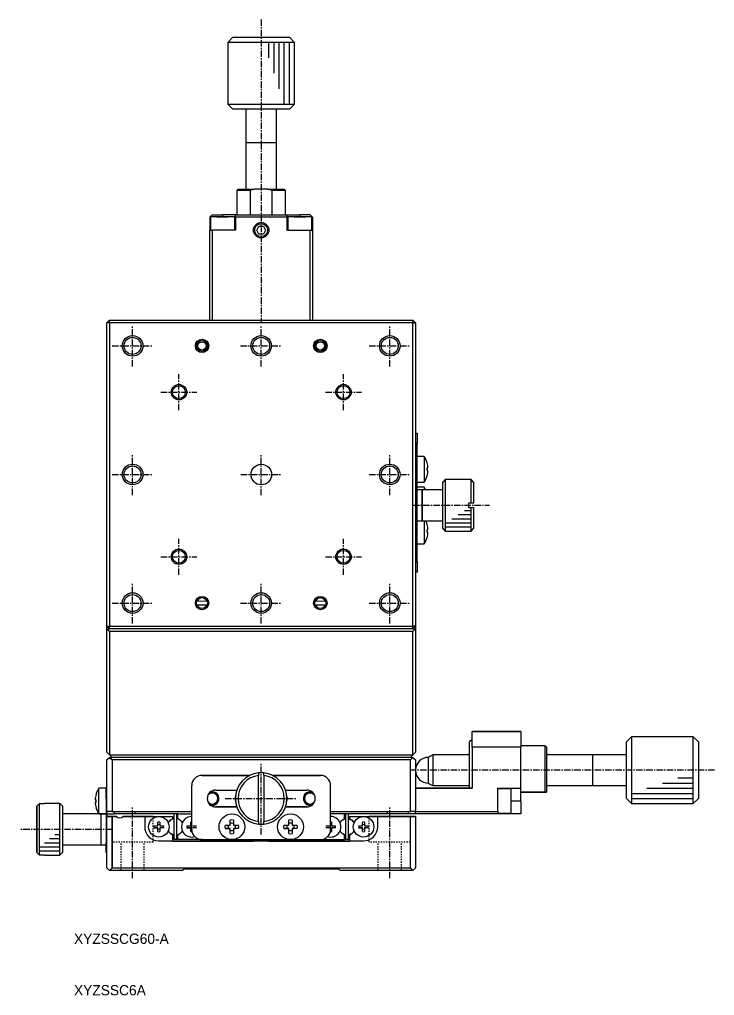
# Model space of a CAD drawing. Extents: x 93 to 387, y 67 to 413.
# Drawn here: x 93.3 to 228.4, y 66.8 to 256.5 of the extents above; entities that cross this region are included whole.
import ezdxf

# ---------------------------------------------------------------- set-up
doc = ezdxf.new("R2010")
doc.units = 0
doc.linetypes.add('CENTER', pattern=[2, 1.25, -0.25, 0.25, -0.25])
doc.linetypes.add('DOT', pattern=[0.5, 0.25, -0.25])
doc.layers.get('0').update_dxf_attribs({"linetype": 'CONTINUOUS'})

msp = doc.modelspace()

# ---------------------------------------------------------------- linework, layer by layer
at = {"color": 1, "linetype": 'CENTER'}
for p, q in [((140.28, 256.5), (140.28, 197.55)), ((115.28, 189.05), (115.28, 197.05)), ((140.28, 189.05), (140.28, 197.05)), ((165.28, 189.05), (165.28, 197.05)), ((111.28, 193.05), (119.28, 193.05)), ((136.28, 193.05), (144.28, 193.05)), ((161.28, 193.05), (169.28, 193.05)), ((124.28, 180.55), (124.28, 187.55)), ((156.28, 180.55), (156.28, 187.55)), ((120.78, 184.05), (127.78, 184.05)), ((152.78, 184.05), (159.78, 184.05)), ((115.28, 164.05), (115.28, 172.05)), ((140.3, 164.03), (140.3, 172.03)), ((165.28, 164.05), (165.28, 172.05)), ((111.28, 168.05), (119.28, 168.05)), ((136.3, 168.03), (144.3, 168.03)), ((161.28, 168.05), (169.28, 168.05)), ((169.78, 162.05), (184.64, 162.05)), ((124.28, 148.55), (124.28, 155.55)), ((156.28, 148.55), (156.28, 155.55)), ((120.78, 152.05), (127.78, 152.05)), ((152.78, 152.05), (159.78, 152.05)), ((115.28, 139.05), (115.28, 147.05)), ((140.28, 139.05), (140.28, 147.05)), ((165.28, 139.05), (165.28, 147.05)), ((111.28, 143.05), (119.28, 143.05)), ((136.28, 143.05), (144.28, 143.05)), ((161.28, 143.05), (169.28, 143.05)), ((140.28, 98.05), (140.28, 112.05)), ((228.41, 110.55), (169.28, 110.55)), ((133.28, 105.05), (147.28, 105.05)), ((115.28, 89.55), (115.28, 103.55)), ((165.28, 89.55), (165.28, 103.55)), ((111.28, 99.05), (93.29, 99.05))]:
    msp.add_line(p, q, dxfattribs=at)
at = {"color": 7, "linetype": 'CONTINUOUS'}
for p, q in [((134.78, 253.05), (133.78, 252.05)), ((134.78, 253.05), (145.78, 253.05)), ((146.78, 252.05), (145.78, 253.05)), ((146.78, 252.05), (133.78, 252.05)), ((133.78, 252.05), (133.78, 240.05)), ((146.78, 240.05), (146.78, 252.05)), ((133.78, 240.05), (146.78, 240.05)), ((133.78, 240.05), (134.78, 239.05)), ((133.78, 240.05), (133.78, 240.05)), ((145.78, 239.05), (146.78, 240.05)), ((145.78, 239.05), (134.78, 239.05)), ((137.28, 239.05), (134.78, 239.05)), ((143.28, 239.05), (137.28, 239.05)), ((143.28, 239.05), (137.28, 239.05)), ((137.28, 239.05), (137.28, 232.55)), ((143.28, 232.55), (143.28, 239.05)), ((145.78, 239.05), (143.28, 239.05)), ((137.28, 232.55), (137.28, 223.55)), ((143.28, 223.55), (143.28, 232.55)), ((135.83, 223.55), (135.53, 223.25)), ((135.53, 223.25), (135.53, 218.55)), ((138.16, 223.25), (135.53, 223.25)), ((135.83, 223.55), (138.96, 223.55)), ((138.96, 223.55), (138.16, 223.25)), ((138.16, 223.25), (138.16, 218.55)), ((141.6, 223.55), (138.96, 223.55)), ((141.6, 223.55), (144.73, 223.55)), ((142.4, 223.25), (141.6, 223.55)), ((145.03, 223.25), (142.4, 223.25)), ((142.4, 218.55), (142.4, 223.25)), ((145.03, 223.25), (144.73, 223.55)), ((145.03, 218.55), (145.03, 223.25)), ((130.78, 218.55), (130.28, 218.05)), ((130.78, 218.55), (132.78, 218.55)), ((135.28, 218.55), (132.78, 218.55)), ((135.28, 218.55), (145.28, 218.55)), ((135.28, 218.05), (135.28, 218.55)), ((145.28, 218.55), (147.78, 218.55)), ((145.28, 218.55), (145.28, 218.05)), ((149.78, 218.55), (147.78, 218.55)), ((150.28, 218.05), (149.78, 218.55)), ((130.28, 218.05), (130.28, 215.55)), ((130.43, 218.15), (130.43, 215.55)), ((135.13, 218.15), (130.43, 218.15)), ((135.13, 218.15), (130.43, 218.15)), ((132.78, 218.15), (131.68, 218.15)), ((131.68, 218.15), (132.78, 218.15)), ((132.78, 218.15), (133.88, 218.15)), ((133.88, 218.15), (132.78, 218.15)), ((135.13, 215.55), (135.13, 218.15)), ((145.28, 218.05), (135.28, 218.05)), ((135.28, 218.05), (135.28, 215.55)), ((145.28, 218.05), (145.28, 215.55)), ((150.13, 218.15), (145.43, 218.15)), ((150.13, 218.15), (145.43, 218.15)), ((145.43, 218.15), (145.43, 215.55)), ((147.78, 218.15), (146.68, 218.15)), ((146.68, 218.15), (147.78, 218.15)), ((147.78, 218.15), (148.88, 218.15)), ((148.88, 218.15), (147.78, 218.15)), ((150.13, 215.55), (150.13, 218.15)), ((150.28, 218.05), (150.28, 215.55)), ((130.28, 198.05), (130.28, 215.55)), ((130.28, 215.55), (130.78, 215.55)), ((130.78, 215.55), (130.78, 198.05)), ((135.28, 215.55), (130.78, 215.55)), ((139.41, 215.55), (139.85, 216.3)), ((139.85, 214.8), (139.41, 215.55)), ((139.85, 216.3), (140.71, 216.3)), ((140.71, 214.8), (139.85, 214.8)), ((140.71, 216.3), (141.14, 215.55)), ((141.14, 215.55), (140.71, 214.8)), ((145.28, 215.55), (149.78, 215.55)), ((149.78, 198.05), (149.78, 215.55)), ((149.78, 215.55), (150.28, 215.55)), ((150.28, 215.55), (150.28, 198.05)), ((110.78, 198.05), (110.28, 197.55)), ((110.28, 138.55), (110.28, 197.55)), ((110.78, 197.55), (110.28, 197.55)), ((110.78, 198.05), (130.78, 198.05)), ((110.78, 197.55), (110.78, 198.05)), ((169.78, 197.55), (110.78, 197.55)), ((110.78, 197.55), (110.78, 138.55)), ((130.78, 198.05), (149.78, 198.05)), ((130.78, 198.05), (149.78, 198.05)), ((149.78, 198.05), (169.78, 198.05)), ((170.28, 197.55), (169.78, 198.05)), ((169.78, 197.55), (169.78, 198.05)), ((169.78, 138.55), (169.78, 197.55)), ((169.78, 197.55), (170.28, 197.55)), ((170.28, 197.55), (170.28, 138.55)), ((170.28, 176.05), (170.58, 176.05)), ((170.58, 176.05), (170.58, 174.05)), ((170.58, 151.05), (170.58, 174.05)), ((171.97, 171.55), (170.58, 171.55)), ((171.97, 171.55), (171.97, 166.55)), ((172.54, 170.31), (172.55, 170.32)), ((172.54, 169.31), (172.71, 169.31)), ((172.71, 168.79), (172.54, 168.79)), ((172.55, 167.79), (172.54, 167.79)), ((176.08, 167.05), (175.58, 166.55)), ((181.08, 167.05), (176.08, 167.05)), ((176.08, 167.05), (176.08, 157.05)), ((181.08, 162.45), (181.08, 167.05)), ((181.58, 166.55), (181.08, 167.05)), ((170.58, 166.55), (171.97, 166.55)), ((171.97, 165.55), (170.58, 165.55)), ((171.97, 165.55), (171.97, 165.05)), ((175.58, 157.55), (175.58, 166.55)), ((181.58, 166.55), (181.58, 162.45)), ((181.58, 166.55), (181.58, 162.45)), ((171.58, 165.05), (170.58, 165.05)), ((171.58, 159.05), (171.58, 165.05)), ((171.58, 165.05), (171.58, 159.05)), ((175.58, 165.05), (171.58, 165.05)), ((180.58, 162.45), (180.58, 161.65)), ((181.08, 162.45), (180.58, 162.45)), ((180.58, 162.45), (180.58, 161.65)), ((180.58, 161.65), (181.08, 161.65)), ((181.58, 162.45), (181.08, 162.45)), ((181.08, 161.65), (181.58, 161.65)), ((181.08, 157.05), (181.08, 161.65)), ((181.58, 161.65), (181.58, 157.55)), ((181.58, 161.65), (181.58, 157.55)), ((170.58, 159.05), (171.58, 159.05)), ((171.58, 159.05), (175.58, 159.05)), ((171.97, 159.05), (171.97, 154.55)), ((172.54, 158.31), (172.55, 158.32)), ((175.58, 157.55), (176.08, 157.05)), ((181.08, 157.05), (181.58, 157.55)), ((172.54, 157.31), (172.71, 157.31)), ((172.71, 156.79), (172.54, 156.79)), ((172.55, 155.79), (172.54, 155.79)), ((176.08, 157.05), (181.08, 157.05)), ((170.58, 154.55), (171.97, 154.55)), ((170.58, 151.05), (170.58, 149.05)), ((170.58, 149.05), (170.28, 149.05)), ((127.78, 143.44), (129.77, 143.46)), ((127.86, 143.45), (127.78, 143.44)), ((127.78, 142.64), (127.87, 142.65)), ((127.86, 143.45), (129.69, 143.46)), ((129.7, 142.66), (127.87, 142.65)), ((129.77, 143.46), (129.69, 143.46)), ((129.7, 142.66), (129.78, 142.66)), ((150.78, 143.44), (152.77, 143.46)), ((150.86, 143.45), (150.78, 143.44)), ((150.78, 142.64), (150.87, 142.65)), ((150.86, 143.45), (152.69, 143.46)), ((152.7, 142.66), (150.87, 142.65)), ((152.77, 143.46), (152.69, 143.46)), ((152.7, 142.66), (152.78, 142.66)), ((110.28, 138.05), (110.28, 138.55)), ((110.28, 138.55), (110.78, 138.05)), ((110.28, 138.55), (110.78, 138.55)), ((110.78, 138.55), (169.78, 138.55)), ((110.78, 138.05), (110.78, 138.55)), ((169.78, 138.05), (170.28, 138.55)), ((170.28, 138.55), (169.78, 138.55)), ((169.78, 138.05), (169.78, 138.55)), ((170.28, 138.55), (170.28, 138.05)), ((110.28, 114.05), (110.28, 138.05)), ((110.28, 138.05), (110.78, 138.05)), ((110.28, 138.05), (110.78, 137.55)), ((169.78, 138.05), (110.78, 138.05)), ((169.78, 137.55), (110.78, 137.55)), ((110.78, 137.55), (110.78, 113.55)), ((169.78, 137.55), (170.28, 138.05)), ((169.78, 138.05), (170.28, 138.05)), ((169.78, 113.55), (169.78, 137.55)), ((170.28, 138.05), (170.28, 114.05)), ((190.78, 118.05), (181.28, 118.05)), ((181.28, 118.05), (190.78, 118.05)), ((181.28, 115.05), (181.28, 118.05)), ((190.78, 118.05), (190.78, 115.05)), ((181.28, 116.55), (180.78, 116.05)), ((180.78, 107.05), (180.78, 116.05)), ((212.28, 117.05), (211.28, 116.05)), ((211.28, 110.5), (211.28, 116.05)), ((212.28, 117.05), (212.28, 110.49)), ((224.28, 117.05), (212.28, 117.05)), ((224.28, 104.05), (224.28, 117.05)), ((225.28, 116.05), (224.28, 117.05)), ((225.28, 116.05), (225.28, 105.05)), ((110.78, 113.55), (110.28, 114.05)), ((170.28, 114.05), (169.78, 113.55)), ((181.28, 115.05), (181.28, 107.05)), ((190.78, 115.05), (181.28, 115.05)), ((195.48, 115.3), (190.78, 115.3)), ((190.78, 107.05), (190.78, 115.05)), ((195.48, 106.3), (195.48, 115.3)), ((195.78, 115), (195.48, 115.3)), ((195.78, 115), (195.78, 106.3)), ((110.28, 112.55), (110.78, 113.05)), ((110.28, 102.55), (110.28, 112.55)), ((110.78, 113.55), (169.78, 113.55)), ((111.28, 113.05), (110.78, 113.55)), ((110.78, 113.05), (111.28, 113.05)), ((110.78, 113.05), (111.28, 112.55)), ((169.28, 113.05), (111.28, 113.05)), ((169.28, 112.55), (111.28, 112.55)), ((111.28, 112.55), (111.28, 102.55)), ((169.78, 113.55), (169.28, 113.05)), ((169.28, 113.05), (169.78, 113.05)), ((169.28, 112.55), (169.78, 113.05)), ((169.28, 102.55), (169.28, 112.55)), ((169.78, 113.05), (170.28, 112.55)), ((170.28, 112.55), (170.28, 102.55)), ((173.21, 113.3), (172.78, 113.05)), ((172.78, 110.53), (172.78, 113.05)), ((173.64, 113.55), (173.21, 113.3)), ((180.78, 113.55), (173.64, 113.55)), ((173.64, 113.55), (173.64, 110.53)), ((204.78, 113.55), (195.78, 113.55)), ((211.28, 113.55), (204.78, 113.55)), ((172.78, 108.05), (172.78, 110.53)), ((173.64, 110.53), (173.64, 107.55)), ((211.28, 105.05), (211.28, 110.5)), ((212.28, 110.49), (212.28, 104.05)), ((128.78, 109.55), (138.1, 109.55)), ((138.1, 109.55), (128.78, 109.55)), ((139.78, 110.03), (139.78, 109.53)), ((139.78, 100.58), (139.78, 109.53)), ((140.78, 109.53), (140.78, 110.03)), ((140.78, 109.53), (140.78, 100.58)), ((142.46, 109.55), (151.78, 109.55)), ((151.78, 109.55), (142.46, 109.55)), ((108.74, 102.05), (108.74, 107.05)), ((110.13, 107.05), (108.74, 107.05)), ((110.13, 107.05), (110.13, 96.55)), ((110.13, 105.05), (110.13, 107.05)), ((110.28, 107.05), (110.13, 107.05)), ((110.13, 107.05), (110.28, 107.05)), ((126.78, 99.05), (126.78, 107.55)), ((131.43, 106.7), (135.56, 106.7)), ((145, 106.7), (149.13, 106.7)), ((153.78, 99.05), (153.78, 107.55)), ((170.28, 107.05), (181.28, 107.05)), ((181.28, 107.05), (170.28, 107.05)), ((172.78, 108.05), (173.21, 107.8)), ((173.21, 107.8), (173.64, 107.55)), ((173.64, 107.55), (180.78, 107.55)), ((186.28, 107.05), (190.78, 107.05)), ((186.28, 102.55), (186.28, 107.05)), ((188.88, 106.9), (186.28, 106.9)), ((188.88, 102.2), (188.88, 106.9)), ((190.78, 104.55), (190.78, 107.05)), ((195.48, 106.3), (190.78, 106.3)), ((190.78, 106.3), (195.48, 106.3)), ((195.48, 106.3), (195.78, 106.3)), ((195.78, 106.3), (195.48, 106.3)), ((195.78, 107.55), (204.78, 107.55)), ((204.78, 107.55), (211.28, 107.55)), ((107.99, 104.81), (108.17, 104.81)), ((108.16, 105.82), (108.17, 105.81)), ((190.78, 104.55), (190.78, 102.05)), ((211.28, 105.05), (212.28, 104.05)), ((224.28, 104.05), (225.28, 105.05)), ((96.63, 103.53), (97.13, 104.03)), ((96.63, 103.53), (96.63, 94.58)), ((96.63, 94.58), (96.63, 103.53)), ((98.13, 104.03), (97.13, 104.03)), ((97.13, 104.03), (97.13, 94.08)), ((101.13, 104.05), (98.13, 104.05)), ((98.13, 104.05), (98.13, 104.03)), ((98.13, 104.05), (98.13, 104.03)), ((101.13, 94.05), (101.13, 104.05)), ((101.63, 103.55), (101.13, 104.05)), ((101.63, 103.55), (101.63, 94.55)), ((108.17, 104.29), (107.99, 104.29)), ((108.17, 103.29), (108.16, 103.29)), ((108.17, 103.29), (108.16, 103.29)), ((111.28, 102.55), (110.28, 102.55)), ((110.28, 102.55), (110.28, 101.55)), ((111.28, 102.55), (126.78, 102.55)), ((111.68, 102.55), (111.68, 102.05)), ((115.78, 102.05), (115.78, 102.55)), ((131.43, 103.4), (135.56, 103.4)), ((135.56, 103.4), (131.43, 103.4)), ((145, 103.4), (149.13, 103.4)), ((149.13, 103.4), (145, 103.4)), ((153.78, 102.55), (169.28, 102.55)), ((164.78, 102.55), (164.78, 102.05)), ((168.88, 102.55), (168.88, 102.05)), ((170.28, 102.55), (169.28, 102.55)), ((170.28, 102.55), (186.28, 102.55)), ((170.28, 102.05), (170.28, 102.55)), ((186.28, 102.55), (186.28, 102.05)), ((212.28, 104.05), (224.28, 104.05)), ((108.74, 102.05), (101.63, 102.05)), ((108.74, 102.05), (110.13, 102.05)), ((109.13, 102.05), (108.74, 102.05)), ((110.13, 102.05), (109.13, 102.05)), ((109.13, 102.05), (109.13, 99.05)), ((109.13, 102.05), (109.13, 99.05)), ((110.28, 102.05), (111.68, 102.05)), ((110.28, 91.55), (110.28, 101.55)), ((111.28, 101.55), (110.28, 101.55)), ((110.28, 101.55), (111.28, 101.55)), ((111.28, 101.55), (111.28, 91.55)), ((112.12, 101.55), (111.28, 101.55)), ((112.12, 101.55), (111.28, 101.55)), ((112.12, 101.55), (111.28, 101.55)), ((112.12, 101.55), (111.28, 101.55)), ((112.12, 101.55), (111.28, 101.55)), ((111.28, 101.55), (112.12, 101.55)), ((115.78, 102.05), (111.68, 102.05)), ((117.63, 101.55), (113.44, 101.55)), ((117.63, 101.55), (113.44, 101.55)), ((113.44, 101.55), (117.63, 101.55)), ((117.63, 101.55), (113.44, 101.55)), ((117.63, 101.55), (113.44, 101.55)), ((117.63, 101.55), (113.44, 101.55)), ((123.28, 102.05), (115.78, 102.05)), ((119.28, 101.55), (117.63, 101.55)), ((119.28, 101.55), (117.63, 101.55)), ((119.28, 101.55), (117.63, 101.55)), ((119.28, 101.55), (117.63, 101.55)), ((117.63, 101.55), (120.38, 101.55)), ((117.63, 101.55), (120.38, 101.55)), ((117.63, 101.55), (117.63, 99.55)), ((120.38, 101.55), (123.08, 101.55)), ((120.38, 101.55), (123.08, 101.55)), ((123.08, 101.1), (122.78, 100.93)), ((123.08, 101.1), (123.08, 101.55)), ((123.28, 102.05), (123.28, 97.05)), ((123.88, 102.05), (123.28, 102.05)), ((123.88, 97.05), (123.88, 102.05)), ((124.08, 102.05), (123.88, 102.05)), ((124.08, 102.05), (126.78, 102.05)), ((124.08, 101.1), (124.08, 102.05)), ((124.37, 100.93), (124.08, 101.1)), ((134.28, 99.85), (134.28, 100.87)), ((134.88, 100.87), (134.88, 99.85)), ((139.78, 100.58), (139.78, 100.08)), ((140.78, 100.08), (140.78, 100.58)), ((145.68, 99.85), (145.68, 100.87)), ((146.28, 100.87), (146.28, 99.85)), ((156.48, 102.05), (153.78, 102.05)), ((156.18, 100.93), (156.48, 101.1)), ((156.48, 101.1), (156.48, 102.05)), ((156.68, 102.05), (156.48, 102.05)), ((156.68, 102.05), (156.68, 97.05)), ((157.28, 102.05), (156.68, 102.05)), ((164.78, 102.05), (157.28, 102.05)), ((157.28, 97.05), (157.28, 102.05)), ((157.48, 101.55), (160.18, 101.55)), ((157.48, 101.55), (160.18, 101.55)), ((157.48, 101.55), (157.48, 101.1)), ((157.48, 101.1), (157.77, 100.93)), ((160.18, 101.55), (162.93, 101.55)), ((160.18, 101.55), (162.93, 101.55)), ((162.93, 101.55), (161.28, 101.55)), ((162.93, 101.55), (161.28, 101.55)), ((162.93, 101.55), (161.28, 101.55)), ((162.93, 101.55), (161.28, 101.55)), ((169.28, 101.55), (162.93, 101.55)), ((169.28, 101.55), (162.93, 101.55)), ((162.93, 101.55), (169.28, 101.55)), ((169.28, 101.55), (162.93, 101.55)), ((169.28, 101.55), (162.93, 101.55)), ((169.28, 101.55), (162.93, 101.55)), ((162.93, 99.55), (162.93, 101.55)), ((168.88, 102.05), (164.78, 102.05)), ((170.28, 102.05), (168.88, 102.05)), ((169.28, 91.55), (169.28, 101.55)), ((169.28, 101.55), (170.28, 101.55)), ((170.28, 101.55), (169.28, 101.55)), ((186.28, 102.05), (170.28, 102.05)), ((170.28, 101.55), (170.28, 91.55)), ((186.28, 102.2), (188.88, 102.2)), ((190.78, 102.05), (186.28, 102.05)), ((109.13, 99.05), (109.13, 96.05)), ((109.13, 99.05), (109.13, 96.05)), ((119.45, 99.75), (120.18, 99.75)), ((119.45, 99.35), (119.99, 99.35)), ((120.18, 99.35), (119.45, 99.35)), ((119.99, 99.35), (120.18, 99.35)), ((120.18, 99.75), (120.18, 100.48)), ((120.18, 98.62), (120.18, 99.35)), ((120.58, 100.48), (120.58, 99.75)), ((120.58, 99.75), (121.31, 99.75)), ((120.58, 99.35), (120.58, 98.62)), ((120.58, 99.35), (120.76, 99.35)), ((121.31, 99.35), (120.58, 99.35)), ((121.31, 99.35), (120.76, 99.35)), ((125.85, 99.75), (126.58, 99.75)), ((125.85, 99.35), (126.39, 99.35)), ((126.58, 99.35), (125.85, 99.35)), ((126.39, 99.35), (126.58, 99.35)), ((126.58, 99.75), (126.58, 100.48)), ((126.58, 98.62), (126.58, 99.35)), ((126.98, 99.75), (127.71, 99.75)), ((127.71, 99.35), (126.98, 99.35)), ((133.26, 99.85), (134.28, 99.85)), ((134.28, 99.25), (133.26, 99.25)), ((133.26, 99.25), (133.94, 99.25)), ((133.94, 99.25), (134.28, 99.25)), ((134.28, 98.24), (134.28, 99.25)), ((134.88, 99.85), (135.89, 99.85)), ((134.88, 99.25), (134.88, 98.24)), ((134.88, 99.25), (135.22, 99.25)), ((135.89, 99.25), (134.88, 99.25)), ((135.89, 99.25), (135.22, 99.25)), ((144.66, 99.85), (145.68, 99.85)), ((144.66, 99.25), (145.34, 99.25)), ((145.68, 99.25), (144.66, 99.25)), ((145.34, 99.25), (145.68, 99.25)), ((145.68, 98.24), (145.68, 99.25)), ((146.28, 99.85), (147.29, 99.85)), ((146.28, 99.25), (146.62, 99.25)), ((147.29, 99.25), (146.28, 99.25)), ((146.28, 99.25), (146.28, 98.24)), ((147.29, 99.25), (146.62, 99.25)), ((152.85, 99.75), (153.58, 99.75)), ((153.58, 99.35), (152.85, 99.35)), ((153.98, 100.48), (153.98, 99.75)), ((153.98, 99.75), (154.71, 99.75)), ((153.98, 99.35), (153.98, 98.62)), ((154.71, 99.35), (153.98, 99.35)), ((153.98, 99.35), (154.16, 99.35)), ((154.71, 99.35), (154.16, 99.35)), ((159.25, 99.75), (159.98, 99.75)), ((159.25, 99.35), (159.79, 99.35)), ((159.98, 99.35), (159.25, 99.35)), ((159.79, 99.35), (159.98, 99.35)), ((159.98, 99.75), (159.98, 100.48)), ((159.98, 98.62), (159.98, 99.35)), ((160.38, 100.48), (160.38, 99.75)), ((160.38, 99.75), (161.11, 99.75)), ((160.38, 99.35), (160.38, 98.62)), ((160.38, 99.35), (160.56, 99.35)), ((161.11, 99.35), (160.38, 99.35)), ((161.11, 99.35), (160.56, 99.35)), ((120.38, 96.8), (123.08, 96.8)), ((120.38, 96.8), (123.08, 96.8)), ((123.08, 98.01), (122.78, 98.18)), ((122.78, 98.18), (123.08, 98.01)), ((123.08, 96.8), (123.08, 98.01)), ((123.08, 96.8), (123.08, 96.75)), ((123.88, 97.05), (123.28, 97.05)), ((124.08, 98.01), (124.37, 98.18)), ((124.08, 98.01), (124.37, 98.18)), ((124.08, 97.05), (124.08, 98.01)), ((128.78, 97.05), (124.08, 97.05)), ((128.78, 97.05), (134.58, 97.05)), ((128.93, 97.05), (128.93, 96.75)), ((133.63, 96.75), (133.63, 97.05)), ((134.58, 97.05), (145.98, 97.05)), ((138.78, 97.05), (138.78, 96.75)), ((139.99, 97.05), (140.27, 97.03)), ((140.32, 97.03), (140.61, 97.05)), ((141.78, 96.75), (141.78, 97.05)), ((145.98, 97.05), (151.78, 97.05)), ((146.93, 97.05), (146.93, 96.75)), ((151.63, 96.75), (151.63, 97.05)), ((151.78, 97.05), (156.48, 97.05)), ((156.48, 98.01), (156.18, 98.18)), ((156.48, 98.01), (156.18, 98.18)), ((156.48, 97.05), (156.48, 98.01)), ((157.28, 97.05), (156.68, 97.05)), ((157.48, 98.01), (157.77, 98.18)), ((157.77, 98.18), (157.48, 98.01)), ((157.48, 98.01), (157.48, 96.8)), ((157.48, 96.8), (160.18, 96.8)), ((157.48, 96.8), (160.18, 96.8)), ((157.48, 96.8), (157.48, 96.75)), ((101.63, 96.05), (109.13, 96.05)), ((109.13, 96.05), (110.13, 96.05)), ((110.13, 94.55), (110.13, 96.55)), ((157.48, 96.75), (123.08, 96.75)), ((123.08, 96.75), (128.93, 96.75)), ((128.78, 96.75), (133.78, 96.75)), ((128.78, 96.75), (128.93, 96.75)), ((133.63, 96.75), (138.78, 96.75)), ((133.63, 96.75), (133.78, 96.75)), ((142.03, 96.75), (138.53, 96.75)), ((142.03, 96.75), (138.53, 96.75)), ((141.78, 96.75), (146.93, 96.75)), ((146.78, 96.75), (151.78, 96.75)), ((146.78, 96.75), (146.93, 96.75)), ((151.63, 96.75), (157.48, 96.75)), ((151.63, 96.75), (151.78, 96.75)), ((97.13, 94.08), (96.63, 94.58)), ((97.13, 94.08), (98.13, 94.08)), ((98.13, 94.08), (98.13, 94.05)), ((98.13, 94.08), (98.13, 94.05)), ((98.13, 94.05), (101.13, 94.05)), ((101.13, 94.05), (101.63, 94.55)), ((110.28, 94.55), (110.13, 94.55)), ((110.78, 91.05), (110.28, 91.55)), ((111.28, 91.55), (110.78, 91.05)), ((111.28, 91.55), (169.28, 91.55)), ((124.93, 91.05), (125.28, 91.4)), ((125.28, 91.4), (155.28, 91.4)), ((155.28, 91.4), (155.63, 91.05)), ((169.78, 91.05), (169.28, 91.55)), ((170.28, 91.55), (169.78, 91.05)), ((124.93, 91.05), (110.78, 91.05)), ((169.78, 91.05), (155.63, 91.05))]:
    msp.add_line(p, q, dxfattribs=at)
at = {"color": 3, "linetype": 'CONTINUOUS'}
for p, q in [((141.78, 249.05), (141.78, 252.05)), ((142.78, 246.05), (142.78, 252.05)), ((143.78, 243.05), (143.78, 252.05)), ((144.78, 240.05), (144.78, 252.05)), ((145.78, 240.05), (145.78, 252.05)), ((137.28, 232.56), (137.28, 232.55)), ((137.28, 232.55), (137.28, 232.55)), ((137.28, 232.55), (137.28, 232.55)), ((137.61, 232.55), (137.28, 232.55)), ((137.28, 232.55), (137.28, 232.55)), ((137.67, 232.55), (137.28, 232.55)), ((142.89, 232.55), (137.61, 232.55)), ((142.89, 232.55), (137.67, 232.55)), ((143.28, 232.55), (142.89, 232.55)), ((143.28, 232.55), (142.89, 232.55)), ((143.28, 232.55), (143.28, 232.56)), ((143.28, 232.55), (143.28, 232.55)), ((132.78, 218.55), (132.78, 218.15)), ((147.78, 218.55), (147.78, 218.15)), ((170.58, 174.05), (170.28, 174.05)), ((177.33, 159.45), (181.08, 159.45)), ((178.58, 160.25), (181.08, 160.25)), ((179.83, 161.05), (181.08, 161.05)), ((176.08, 158.65), (181.08, 158.65)), ((176.08, 157.85), (181.08, 157.85)), ((170.28, 151.05), (170.58, 151.05)), ((204.78, 113.55), (204.77, 113.55)), ((204.78, 113.55), (204.78, 113.55)), ((204.78, 110.63), (204.78, 113.55)), ((204.78, 110.55), (204.78, 110.63)), ((204.78, 110.43), (204.78, 110.55)), ((204.78, 107.55), (204.78, 110.43)), ((221.28, 109.05), (224.28, 109.05)), ((204.77, 107.55), (204.78, 107.55)), ((204.78, 107.55), (204.78, 107.55)), ((215.28, 107.05), (224.28, 107.05)), ((218.28, 108.05), (224.28, 108.05)), ((190.78, 104.55), (188.88, 104.55)), ((212.28, 106.05), (224.28, 106.05)), ((212.28, 105.05), (224.28, 105.05)), ((111.28, 91.55), (111.28, 101.55)), ((169.28, 91.55), (169.28, 101.55)), ((99.13, 97.25), (101.13, 97.25)), ((100.13, 98.05), (101.13, 98.05)), ((97.13, 95.65), (101.13, 95.65)), ((98.13, 96.45), (101.13, 96.45)), ((110.13, 96.55), (110.28, 96.55)), ((97.13, 94.85), (101.13, 94.85))]:
    msp.add_line(p, q, dxfattribs=at)
at = {"color": 3, "linetype": 'DOT'}
for p, q in [((119.28, 96.55), (119.28, 101.55)), ((161.28, 96.55), (161.28, 101.55)), ((119.28, 96.55), (111.28, 96.55)), ((113.03, 91.05), (113.03, 96.55)), ((117.53, 91.05), (117.53, 96.55)), ((169.28, 96.55), (161.28, 96.55)), ((163.03, 91.05), (163.03, 96.55)), ((167.53, 91.05), (167.53, 96.55))]:
    msp.add_line(p, q, dxfattribs=at)
at = {"color": 7, "linetype": 'CONTINUOUS'}
for points in [[(172.54, 168.79, 0), (172.54, 168.8, 0), (172.54, 168.8, 0), (172.54, 168.81, 0), (172.54, 168.81, 0), (172.54, 168.81, 0), (172.54, 168.82, 0), (172.54, 168.82, 0), (172.54, 168.83, 0), (172.54, 168.83, 0), (172.54, 168.83, 0), (172.54, 168.84, 0), (172.54, 168.84, 0), (172.54, 168.85, 0), (172.54, 168.85, 0), (172.54, 168.85, 0), (172.54, 168.86, 0), (172.54, 168.86, 0), (172.54, 168.87, 0), (172.54, 168.87, 0), (172.54, 168.87, 0), (172.54, 168.88, 0), (172.54, 168.88, 0), (172.54, 168.89, 0), (172.54, 168.89, 0), (172.54, 168.9, 0), (172.54, 168.9, 0), (172.54, 168.9, 0), (172.55, 168.91, 0), (172.55, 168.91, 0), (172.55, 168.91, 0), (172.55, 168.92, 0), (172.55, 168.92, 0), (172.55, 168.93, 0), (172.55, 168.93, 0), (172.55, 168.94, 0), (172.55, 168.94, 0), (172.55, 168.94, 0), (172.55, 168.95, 0), (172.55, 168.95, 0), (172.55, 168.96, 0), (172.55, 168.96, 0), (172.55, 168.96, 0), (172.55, 168.97, 0), (172.55, 168.97, 0), (172.55, 168.98, 0), (172.55, 168.98, 0), (172.55, 168.98, 0), (172.55, 168.99, 0), (172.55, 168.99, 0), (172.55, 169, 0), (172.55, 169, 0), (172.55, 169, 0), (172.55, 169.01, 0), (172.55, 169.01, 0), (172.55, 169.02, 0), (172.55, 169.02, 0), (172.55, 169.02, 0), (172.55, 169.03, 0), (172.55, 169.03, 0), (172.55, 169.04, 0), (172.55, 169.04, 0), (172.55, 169.04, 0), (172.55, 169.05, 0), (172.55, 169.05, 0), (172.55, 169.06, 0), (172.55, 169.06, 0), (172.55, 169.07, 0), (172.55, 169.07, 0), (172.55, 169.07, 0), (172.55, 169.08, 0), (172.55, 169.08, 0), (172.55, 169.09, 0), (172.55, 169.09, 0), (172.55, 169.09, 0), (172.55, 169.1, 0), (172.55, 169.1, 0), (172.55, 169.11, 0), (172.55, 169.11, 0), (172.55, 169.11, 0), (172.55, 169.12, 0), (172.55, 169.12, 0), (172.55, 169.13, 0), (172.55, 169.13, 0), (172.55, 169.13, 0), (172.55, 169.14, 0), (172.55, 169.14, 0), (172.55, 169.15, 0), (172.55, 169.15, 0), (172.55, 169.16, 0), (172.55, 169.16, 0), (172.55, 169.16, 0), (172.55, 169.17, 0), (172.55, 169.17, 0), (172.55, 169.18, 0), (172.55, 169.18, 0), (172.55, 169.18, 0), (172.55, 169.19, 0), (172.55, 169.19, 0), (172.55, 169.2, 0), (172.55, 169.2, 0), (172.54, 169.2, 0), (172.54, 169.21, 0), (172.54, 169.21, 0), (172.54, 169.22, 0), (172.54, 169.22, 0), (172.54, 169.22, 0), (172.54, 169.23, 0), (172.54, 169.23, 0), (172.54, 169.24, 0), (172.54, 169.24, 0), (172.54, 169.24, 0), (172.54, 169.25, 0), (172.54, 169.25, 0), (172.54, 169.26, 0), (172.54, 169.26, 0), (172.54, 169.26, 0), (172.54, 169.27, 0), (172.54, 169.27, 0), (172.54, 169.28, 0), (172.54, 169.28, 0), (172.54, 169.28, 0), (172.54, 169.29, 0), (172.54, 169.29, 0), (172.54, 169.3, 0), (172.54, 169.3, 0), (172.54, 169.31, 0), (172.54, 169.31, 0), (172.54, 169.31, 0)], [(172.54, 156.79, 0), (172.54, 156.8, 0), (172.54, 156.8, 0), (172.54, 156.81, 0), (172.54, 156.81, 0), (172.54, 156.81, 0), (172.54, 156.82, 0), (172.54, 156.82, 0), (172.54, 156.83, 0), (172.54, 156.83, 0), (172.54, 156.83, 0), (172.54, 156.84, 0), (172.54, 156.84, 0), (172.54, 156.85, 0), (172.54, 156.85, 0), (172.54, 156.85, 0), (172.54, 156.86, 0), (172.54, 156.86, 0), (172.54, 156.87, 0), (172.54, 156.87, 0), (172.54, 156.88, 0), (172.54, 156.88, 0), (172.54, 156.88, 0), (172.54, 156.89, 0), (172.54, 156.89, 0), (172.54, 156.9, 0), (172.54, 156.9, 0), (172.54, 156.9, 0), (172.55, 156.91, 0), (172.55, 156.91, 0), (172.55, 156.91, 0), (172.55, 156.92, 0), (172.55, 156.92, 0), (172.55, 156.93, 0), (172.55, 156.93, 0), (172.55, 156.94, 0), (172.55, 156.94, 0), (172.55, 156.94, 0), (172.55, 156.95, 0), (172.55, 156.95, 0), (172.55, 156.96, 0), (172.55, 156.96, 0), (172.55, 156.96, 0), (172.55, 156.97, 0), (172.55, 156.97, 0), (172.55, 156.98, 0), (172.55, 156.98, 0), (172.55, 156.98, 0), (172.55, 156.99, 0), (172.55, 156.99, 0), (172.55, 157, 0), (172.55, 157, 0), (172.55, 157, 0), (172.55, 157.01, 0), (172.55, 157.01, 0), (172.55, 157.02, 0), (172.55, 157.02, 0), (172.55, 157.03, 0), (172.55, 157.03, 0), (172.55, 157.03, 0), (172.55, 157.04, 0), (172.55, 157.04, 0), (172.55, 157.04, 0), (172.55, 157.05, 0), (172.55, 157.05, 0), (172.55, 157.06, 0), (172.55, 157.06, 0), (172.55, 157.07, 0), (172.55, 157.07, 0), (172.55, 157.07, 0), (172.55, 157.08, 0), (172.55, 157.08, 0), (172.55, 157.09, 0), (172.55, 157.09, 0), (172.55, 157.09, 0), (172.55, 157.1, 0), (172.55, 157.1, 0), (172.55, 157.11, 0), (172.55, 157.11, 0), (172.55, 157.11, 0), (172.55, 157.12, 0), (172.55, 157.12, 0), (172.55, 157.13, 0), (172.55, 157.13, 0), (172.55, 157.13, 0), (172.55, 157.14, 0), (172.55, 157.14, 0), (172.55, 157.15, 0), (172.55, 157.15, 0), (172.55, 157.16, 0), (172.55, 157.16, 0), (172.55, 157.16, 0), (172.55, 157.17, 0), (172.55, 157.17, 0), (172.55, 157.18, 0), (172.55, 157.18, 0), (172.55, 157.18, 0), (172.55, 157.19, 0), (172.55, 157.19, 0), (172.55, 157.2, 0), (172.55, 157.2, 0), (172.54, 157.2, 0), (172.54, 157.21, 0), (172.54, 157.21, 0), (172.54, 157.22, 0), (172.54, 157.22, 0), (172.54, 157.22, 0), (172.54, 157.23, 0), (172.54, 157.23, 0), (172.54, 157.24, 0), (172.54, 157.24, 0), (172.54, 157.24, 0), (172.54, 157.25, 0), (172.54, 157.25, 0), (172.54, 157.26, 0), (172.54, 157.26, 0), (172.54, 157.26, 0), (172.54, 157.27, 0), (172.54, 157.27, 0), (172.54, 157.28, 0), (172.54, 157.28, 0), (172.54, 157.28, 0), (172.54, 157.29, 0), (172.54, 157.29, 0), (172.54, 157.3, 0), (172.54, 157.3, 0), (172.54, 157.31, 0), (172.54, 157.31, 0), (172.54, 157.31, 0)], [(108.17, 104.81, 0), (108.16, 104.81, 0), (108.16, 104.81, 0), (108.16, 104.8, 0), (108.16, 104.8, 0), (108.16, 104.79, 0), (108.16, 104.79, 0), (108.16, 104.78, 0), (108.16, 104.78, 0), (108.16, 104.78, 0), (108.16, 104.77, 0), (108.16, 104.77, 0), (108.16, 104.76, 0), (108.16, 104.76, 0), (108.16, 104.76, 0), (108.16, 104.75, 0), (108.16, 104.75, 0), (108.16, 104.74, 0), (108.16, 104.74, 0), (108.16, 104.74, 0), (108.16, 104.73, 0), (108.16, 104.73, 0), (108.16, 104.72, 0), (108.16, 104.72, 0), (108.16, 104.72, 0), (108.16, 104.71, 0), (108.16, 104.71, 0), (108.16, 104.7, 0), (108.16, 104.7, 0), (108.16, 104.7, 0), (108.16, 104.69, 0), (108.16, 104.69, 0), (108.16, 104.68, 0), (108.16, 104.68, 0), (108.16, 104.67, 0), (108.16, 104.67, 0), (108.16, 104.67, 0), (108.16, 104.66, 0), (108.16, 104.66, 0), (108.16, 104.66, 0), (108.16, 104.65, 0), (108.16, 104.65, 0), (108.16, 104.64, 0), (108.16, 104.64, 0), (108.16, 104.64, 0), (108.16, 104.63, 0), (108.16, 104.63, 0), (108.16, 104.62, 0), (108.16, 104.62, 0), (108.16, 104.61, 0), (108.16, 104.61, 0), (108.16, 104.61, 0), (108.16, 104.6, 0), (108.16, 104.6, 0), (108.16, 104.59, 0), (108.16, 104.59, 0), (108.16, 104.59, 0), (108.16, 104.58, 0), (108.16, 104.58, 0), (108.16, 104.57, 0), (108.16, 104.57, 0), (108.16, 104.57, 0), (108.16, 104.56, 0), (108.16, 104.56, 0), (108.16, 104.55, 0), (108.16, 104.55, 0), (108.16, 104.54, 0), (108.16, 104.54, 0), (108.16, 104.54, 0), (108.16, 104.53, 0), (108.16, 104.53, 0), (108.16, 104.53, 0), (108.16, 104.52, 0), (108.16, 104.52, 0), (108.16, 104.51, 0), (108.16, 104.51, 0), (108.16, 104.5, 0), (108.16, 104.5, 0), (108.16, 104.5, 0), (108.16, 104.49, 0), (108.16, 104.49, 0), (108.16, 104.48, 0), (108.16, 104.48, 0), (108.16, 104.48, 0), (108.16, 104.47, 0), (108.16, 104.47, 0), (108.16, 104.46, 0), (108.16, 104.46, 0), (108.16, 104.46, 0), (108.16, 104.45, 0), (108.16, 104.45, 0), (108.16, 104.44, 0), (108.16, 104.44, 0), (108.16, 104.44, 0), (108.16, 104.43, 0), (108.16, 104.43, 0), (108.16, 104.42, 0), (108.16, 104.42, 0), (108.16, 104.42, 0), (108.16, 104.41, 0), (108.16, 104.41, 0), (108.16, 104.4, 0), (108.16, 104.4, 0), (108.16, 104.39, 0), (108.16, 104.39, 0), (108.16, 104.39, 0), (108.16, 104.38, 0), (108.16, 104.38, 0), (108.16, 104.37, 0), (108.16, 104.37, 0), (108.16, 104.37, 0), (108.16, 104.36, 0), (108.16, 104.36, 0), (108.16, 104.35, 0), (108.16, 104.35, 0), (108.16, 104.35, 0), (108.16, 104.34, 0), (108.16, 104.34, 0), (108.16, 104.33, 0), (108.16, 104.33, 0), (108.16, 104.33, 0), (108.16, 104.32, 0), (108.16, 104.32, 0), (108.16, 104.31, 0), (108.16, 104.31, 0), (108.16, 104.31, 0), (108.16, 104.3, 0), (108.16, 104.3, 0), (108.17, 104.29, 0)]]:
    msp.add_polyline3d(points, dxfattribs=at)
at = {"color": 3, "linetype": 'CONTINUOUS'}
for centre, radius in [((140.28, 215.55), 1.5), ((115.28, 193.05), 2), ((128.78, 193.05), 1.3), ((140.28, 193.05), 2), ((151.78, 193.05), 1.3), ((165.28, 193.05), 2), ((124.28, 184.05), 1.5), ((156.28, 184.05), 1.5), ((115.28, 168.05), 2), ((165.28, 168.05), 2), ((124.28, 152.05), 1.5), ((156.28, 152.05), 1.5), ((115.28, 143.05), 2), ((128.78, 143.05), 1.3), ((140.28, 143.05), 2), ((151.78, 143.05), 1.3), ((165.28, 143.05), 2)]:
    msp.add_circle(centre, radius, dxfattribs=at)
at = {"color": 7, "linetype": 'CONTINUOUS'}
for centre, radius in [((140.28, 215.55), 1.25), ((115.28, 193.05), 1.65), ((128.78, 193.05), 1.07), ((128.78, 193.05), 0.8), ((140.28, 193.05), 1.65), ((151.78, 193.05), 1.07), ((151.78, 193.05), 0.8), ((165.28, 193.05), 1.65), ((124.28, 184.05), 1.25), ((156.28, 184.05), 1.25), ((115.28, 168.05), 1.65), ((140.3, 168.03), 2), ((165.28, 168.05), 1.65), ((124.28, 152.05), 1.25), ((156.28, 152.05), 1.25), ((115.28, 143.05), 1.65), ((140.28, 143.05), 1.65), ((165.28, 143.05), 1.65), ((128.78, 143.05), 1.07), ((151.78, 143.05), 1.07), ((120.38, 99.55), 2), ((134.58, 99.55), 2.5), ((145.98, 99.55), 2.5), ((160.18, 99.55), 2)]:
    msp.add_circle(centre, radius, dxfattribs=at)
for centre, radius, start, end in [((168.23, 169.05), 4.5, 16.2858, 33.749), ((168.23, 169.05), 4.49, 3.3178, 16.2694), ((168.23, 169.05), 4.5, 326.251, 343.7142), ((168.23, 169.05), 4.49, 343.7306, 356.6822), ((168.23, 163.05), 4.5, 26.3878, 33.749), ((168.23, 157.05), 4.5, 16.2858, 26.3878), ((168.23, 157.05), 4.49, 3.3178, 16.2694), ((168.23, 157.05), 4.5, 326.251, 343.7142), ((168.23, 157.05), 4.49, 343.7306, 356.6822), ((128.78, 143.05), 1, 24.0971, 156.9407), ((128.78, 143.05), 1, 204.0971, 336.9407), ((151.78, 143.05), 1, 24.0971, 156.9407), ((151.78, 143.05), 1, 204.0971, 336.9407), ((172.78, 110.55), 2.5, 90, 180), ((172.78, 110.55), 2.5, 180, 270), ((128.78, 107.55), 2, 90, 180), ((140.28, 105.05), 5, 95.7392, 264.2608), ((140.28, 105.05), 4.5, 96.3794, 263.6206), ((140.28, 105.05), 5, 84.2608, 95.7392), ((140.28, 105.05), 5, 275.7392, 84.2608), ((140.28, 105.05), 4.5, 276.3794, 83.6206), ((151.78, 107.55), 2, 0, 90), ((112.48, 104.55), 4.5, 146.251, 163.7142), ((131.43, 105.05), 1.65, 90, 270), ((149.13, 105.05), 1.65, 270, 90), ((112.48, 104.55), 4.49, 163.7306, 176.6822), ((130.78, 105.05), 1.07, 0, 144.6128), ((130.78, 105.05), 1.07, 215.0279, 0), ((149.78, 105.05), 1.07, 35.3872, 324.9721), ((112.48, 104.55), 4.49, 183.3178, 196.2694), ((112.48, 104.55), 4.5, 196.2858, 213.749), ((112.78, 102.3), 1, 228.5904, 311.4096), ((123.58, 99.55), 1.59, 135, 149.5667), ((123.69, 99.44), 1.75, 135, 148.1185), ((123.58, 99.55), 1.59, 120, 135), ((123.58, 99.55), 1.59, 100.893, 120), ((123.58, 99.55), 1.59, 60, 79.1069), ((123.58, 99.55), 1.59, 45, 60), ((123.58, 99.55), 1.59, 30.4332, 45.0003), ((123.46, 99.44), 1.75, 31.8815, 45), ((126.78, 99.55), 2, 90, 180), ((134.58, 99.55), 1.35, 77.1604, 102.8396), ((145.98, 99.55), 1.35, 77.1604, 102.8396), ((153.78, 99.55), 2, 253.0128, 90), ((156.98, 99.55), 1.59, 135, 149.5667), ((157.09, 99.44), 1.75, 135, 148.1185), ((156.98, 99.55), 1.59, 120, 135), ((156.98, 99.55), 1.59, 100.893, 120), ((156.98, 99.55), 1.59, 60, 79.1069), ((156.98, 99.55), 1.59, 45, 60), ((156.98, 99.55), 1.59, 30.4332, 45.0003), ((156.86, 99.44), 1.75, 31.8815, 45), ((120.38, 99.55), 2.75, 180, 270), ((120.38, 99.55), 0.95, 167.8468, 192.1532), ((120.38, 99.55), 0.435, 152.6335, 207.3665), ((120.38, 99.55), 0.95, 77.8468, 102.1532), ((120.38, 99.55), 0.435, 62.6335, 117.3665), ((120.38, 99.55), 0.435, 242.6335, 297.3665), ((120.38, 99.55), 0.435, 332.6335, 27.3665), ((120.38, 99.55), 0.95, 347.8468, 12.1532), ((123.58, 99.55), 1.59, 210.4333, 224.9997), ((123.69, 99.67), 1.75, 211.8815, 225), ((123.58, 99.55), 1.59, 315, 329.5668), ((123.46, 99.67), 1.75, 315, 328.1185), ((126.78, 99.55), 2, 180, 286.9872), ((126.78, 99.55), 0.95, 167.8468, 192.1532), ((126.78, 99.55), 0.435, 152.6335, 207.3665), ((126.78, 99.55), 0.95, 90, 102.1532), ((126.78, 99.55), 0.435, 90, 117.3665), ((126.78, 99.55), 0.435, 242.6335, 270), ((128.78, 99.05), 2, 180, 270), ((134.58, 99.55), 1.35, 167.1604, 192.8396), ((134.58, 99.55), 0.708, 154.9481, 205.0519), ((134.58, 99.55), 0.708, 64.9481, 115.0519), ((134.58, 99.55), 0.708, 244.9481, 295.0519), ((134.58, 99.55), 0.708, 334.9481, 25.0519), ((134.58, 99.55), 1.35, 347.1604, 12.8396), ((140.28, 105.05), 5, 264.2608, 275.7392), ((145.98, 99.55), 1.35, 167.1604, 192.8396), ((145.98, 99.55), 0.708, 154.9481, 205.0519), ((145.98, 99.55), 0.708, 64.9481, 115.0519), ((145.98, 99.55), 0.708, 244.9481, 295.0519), ((145.98, 99.55), 0.708, 334.9481, 25.0519), ((145.98, 99.55), 1.35, 347.1604, 12.8396), ((151.78, 99.05), 2, 270, 0), ((153.78, 99.55), 0.95, 77.8468, 90), ((153.78, 99.55), 0.435, 62.6335, 90), ((153.78, 99.55), 0.435, 270, 297.3665), ((153.78, 99.55), 0.435, 332.6335, 27.3665), ((153.78, 99.55), 0.95, 347.8468, 12.1532), ((156.98, 99.55), 1.59, 210.4333, 224.9997), ((157.09, 99.67), 1.75, 211.8815, 225), ((156.98, 99.55), 1.59, 314.9998, 329.5668), ((156.86, 99.67), 1.75, 315, 328.1185), ((160.18, 99.55), 0.95, 167.8468, 192.1532), ((160.18, 99.55), 0.435, 152.6335, 207.3665), ((160.18, 99.55), 0.95, 77.8468, 102.1532), ((160.18, 99.55), 0.435, 62.6335, 117.3665), ((160.18, 99.55), 0.435, 242.6335, 297.3665), ((160.18, 99.55), 2.75, 270, 0), ((160.18, 99.55), 0.435, 332.6335, 27.3665), ((160.18, 99.55), 0.95, 347.8468, 12.1532), ((120.38, 99.55), 0.95, 257.8468, 282.1532), ((123.58, 99.55), 1.59, 225, 240), ((123.58, 99.55), 1.59, 240, 259.107), ((123.58, 99.55), 1.59, 280.8931, 300), ((123.58, 99.55), 1.59, 300, 315), ((126.78, 99.55), 0.95, 257.8468, 273.0754), ((134.58, 99.55), 1.35, 257.1604, 282.8396), ((140.28, 100.05), 6.5, 207.4864, 210.5102), ((140.28, 100.05), 6, 210, 213.367), ((140.28, 100.05), 5.5, 213.0557, 216.8699), ((140.3, 97.28), 0.25, 244.1394, 295.8606), ((140.28, 100.05), 5.5, 323.1301, 326.9443), ((140.28, 100.05), 6, 326.633, 330), ((145.98, 99.55), 1.35, 257.1604, 282.8396), ((140.28, 100.05), 6.5, 329.4898, 332.5136), ((153.78, 99.55), 0.95, 266.9246, 282.1532), ((156.98, 99.55), 1.59, 225, 240), ((156.98, 99.55), 1.59, 240, 259.107), ((156.98, 99.55), 1.59, 280.8931, 300), ((156.98, 99.55), 1.59, 300, 315), ((160.18, 99.55), 0.95, 257.8468, 282.1532)]:
    msp.add_arc(centre, radius, start, end, dxfattribs=at)
at = {"color": 3, "linetype": 'CONTINUOUS'}
for centre, start, end in [((130.78, 105.05), 248.8417, 90), ((130.78, 105.05), 90, 111.1583), ((149.78, 105.05), 90, 291.1583), ((149.78, 105.05), 68.8417, 90), ((136.48, 105.05), 153.8669, 206.1331), ((144.08, 105.05), 333.8669, 26.2976)]:
    msp.add_arc(centre, 1.3, start, end, dxfattribs=at)

# ---------------------------------------------------------------- texts
at = {"color": 7, "linetype": 'CONTINUOUS'}
for s, p in [('XYZSSCG60-A', (103.88, 76.78)), ('XYZSSC6A', (103.88, 66.78))]:
    msp.add_text(s, height=2, dxfattribs=at).set_placement(p)

doc.saveas('drawing.dxf')
